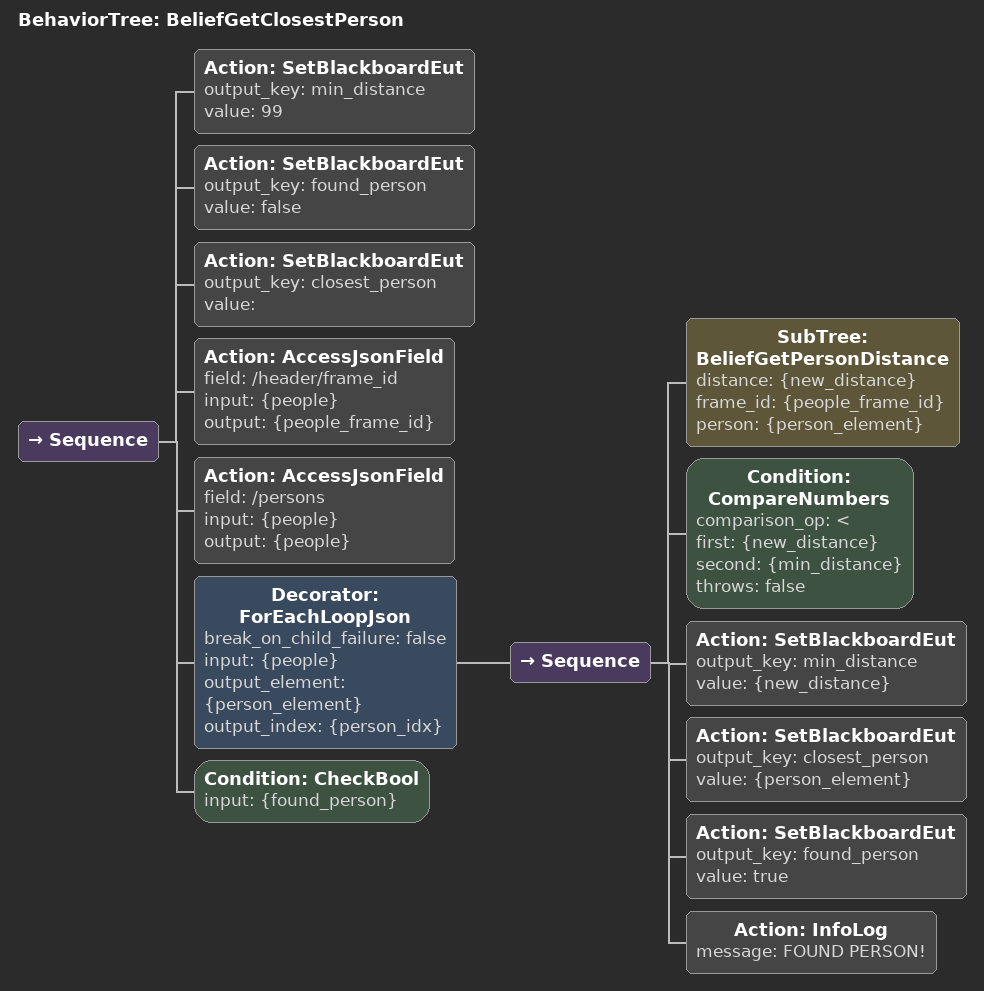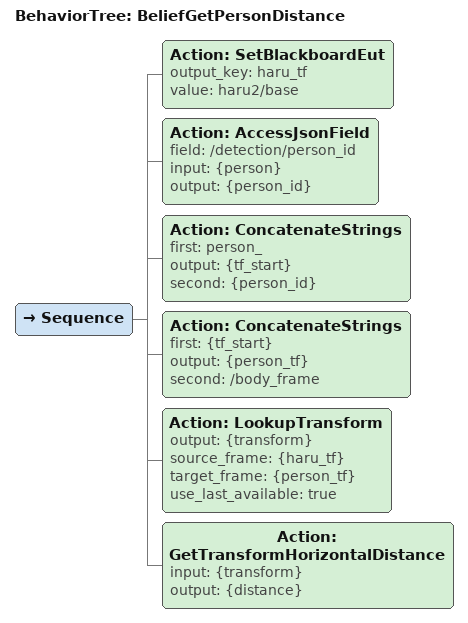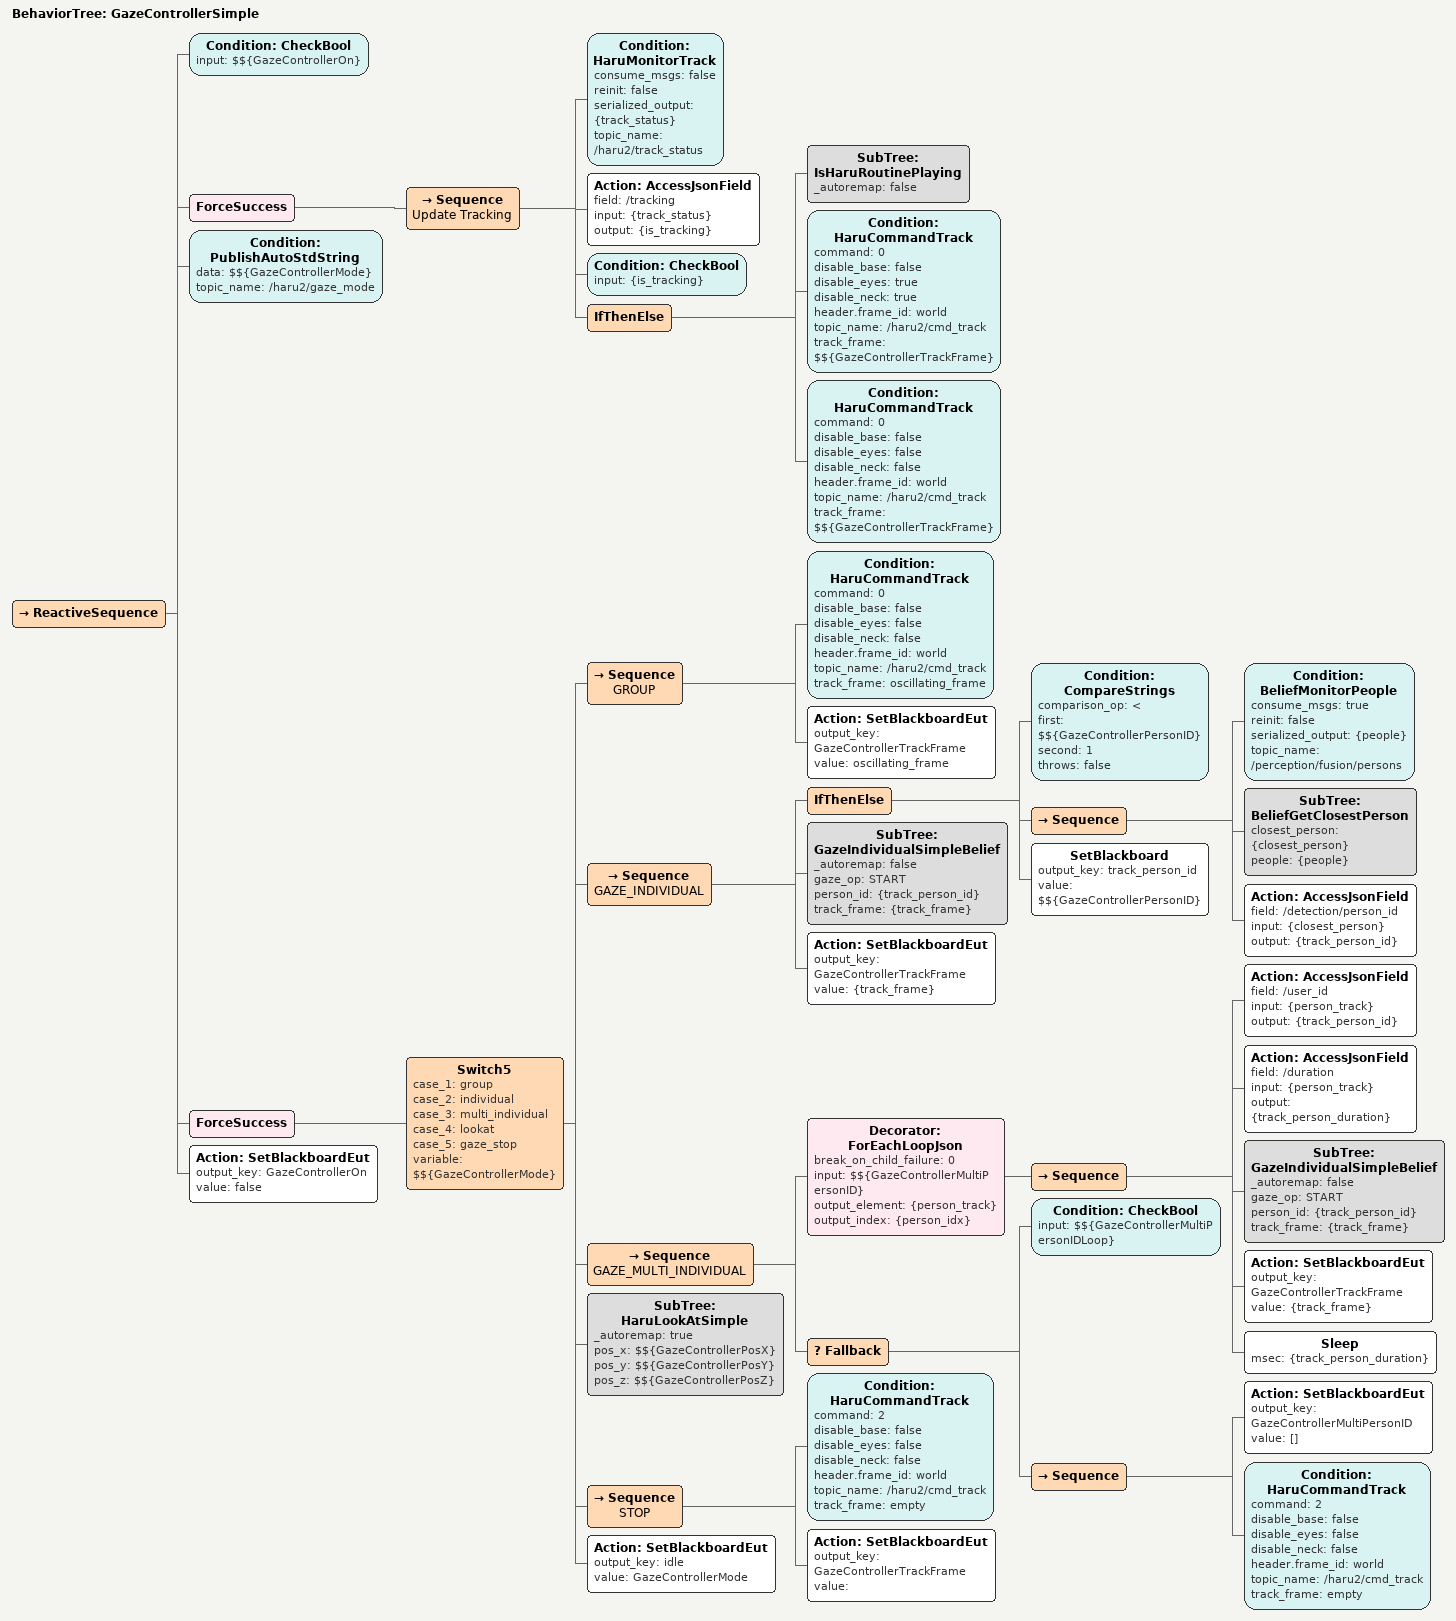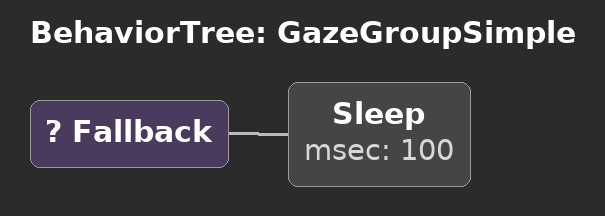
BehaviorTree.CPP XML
<BehaviorTree ID="BeliefGetClosestPerson">
    <Sequence>
        <Action ID="SetBlackboardEut" output_key="min_distance" value="99"/>
        <Action ID="SetBlackboardEut" output_key="found_person" value="false"/>
        <Action ID="SetBlackboardEut" output_key="closest_person" value=""/>
        <Action ID="AccessJsonField" field="/header/frame_id" input="{people}" output="{people_frame_id}"/>
        <Action ID="AccessJsonField" field="/persons" input="{people}" output="{people}"/>
        <Decorator ID="ForEachLoopJson" break_on_child_failure="false" input="{people}" output_element="{person_element}" output_index="{person_idx}">
            <Sequence>
                <SubTree ID="BeliefGetPersonDistance" distance="{new_distance}" frame_id="{people_frame_id}" person="{person_element}"/>
                <Condition ID="CompareNumbers" comparison_op="&lt;" first="{new_distance}" second="{min_distance}" throws="false"/>
                <Action ID="SetBlackboardEut" output_key="min_distance" value="{new_distance}"/>
                <Action ID="SetBlackboardEut" output_key="closest_person" value="{person_element}"/>
                <Action ID="SetBlackboardEut" output_key="found_person" value="true"/>
                <Action ID="InfoLog" message="FOUND PERSON!"/>
            </Sequence>
        </Decorator>
        <Condition ID="CheckBool" input="{found_person}"/>
    </Sequence>
</BehaviorTree>

<BehaviorTree ID="BeliefGetPersonDistance">
    <Sequence>
        <Action ID="SetBlackboardEut" output_key="haru_tf" value="haru2/base"/>
        <Action ID="AccessJsonField" field="/detection/person_id" input="{person}" output="{person_id}"/>
        <Action ID="ConcatenateStrings" first="person_" output="{tf_start}" second="{person_id}"/>
        <Action ID="ConcatenateStrings" first="{tf_start}" output="{person_tf}" second="/body_frame"/>
        <Action ID="LookupTransform" output="{transform}" source_frame="{haru_tf}" target_frame="{person_tf}" use_last_available="true"/>
        <Action ID="GetTransformHorizontalDistance" input="{transform}" output="{distance}"/>
    </Sequence>
</BehaviorTree>

<BehaviorTree ID="GazeControllerSimple">
    <ReactiveSequence>
        <Condition ID="CheckBool" input="$${GazeControllerOn}"/>
        <ForceSuccess>
            <Sequence name="Update Tracking">
                <Condition ID="HaruMonitorTrack" consume_msgs="false" reinit="false" serialized_output="{track_status}" topic_name="/haru2/track_status"/>
                <Action ID="AccessJsonField" field="/tracking" input="{track_status}" output="{is_tracking}"/>
                <Condition ID="CheckBool" input="{is_tracking}"/>
                <IfThenElse>
                    <SubTree ID="IsHaruRoutinePlaying" _autoremap="false"/>
                    <Condition ID="HaruCommandTrack" command="0" disable_base="false" disable_eyes="true" disable_neck="true" header.frame_id="world" topic_name="/haru2/cmd_track" track_frame="$${GazeControllerTrackFrame}"/>
                    <Condition ID="HaruCommandTrack" command="0" disable_base="false" disable_eyes="false" disable_neck="false" header.frame_id="world" topic_name="/haru2/cmd_track" track_frame="$${GazeControllerTrackFrame}"/>
                </IfThenElse>
            </Sequence>
        </ForceSuccess>
        <Condition ID="PublishAutoStdString" data="$${GazeControllerMode}" topic_name="/haru2/gaze_mode"/>
        <ForceSuccess>
            <Switch5 case_1="group" case_2="individual" case_3="multi_individual" case_4="lookat" case_5="gaze_stop" variable="$${GazeControllerMode}">
                <Sequence name="GROUP">
                    <Condition ID="HaruCommandTrack" command="0" disable_base="false" disable_eyes="false" disable_neck="false" header.frame_id="world" topic_name="/haru2/cmd_track" track_frame="oscillating_frame"/>
                    <Action ID="SetBlackboardEut" output_key="GazeControllerTrackFrame" value="oscillating_frame"/>
                </Sequence>
                <Sequence name="GAZE_INDIVIDUAL">
                    <IfThenElse>
                        <Condition ID="CompareStrings" comparison_op="&lt;" first="$${GazeControllerPersonID}" second="1" throws="false"/>
                        <Sequence>
                            <Condition ID="BeliefMonitorPeople" consume_msgs="true" reinit="false" serialized_output="{people}" topic_name="/perception/fusion/persons"/>
                            <SubTree ID="BeliefGetClosestPerson" closest_person="{closest_person}" people="{people}"/>
                            <Action ID="AccessJsonField" field="/detection/person_id" input="{closest_person}" output="{track_person_id}"/>
                        </Sequence>
                        <SetBlackboard output_key="track_person_id" value="$${GazeControllerPersonID}"/>
                    </IfThenElse>
                    <SubTree ID="GazeIndividualSimpleBelief" _autoremap="false" gaze_op="START" person_id="{track_person_id}" track_frame="{track_frame}"/>
                    <Action ID="SetBlackboardEut" output_key="GazeControllerTrackFrame" value="{track_frame}"/>
                </Sequence>
                <Sequence name="GAZE_MULTI_INDIVIDUAL">
                    <Decorator ID="ForEachLoopJson" break_on_child_failure="0" input="$${GazeControllerMultiPersonID}" output_element="{person_track}" output_index="{person_idx}">
                        <Sequence>
                            <Action ID="AccessJsonField" field="/user_id" input="{person_track}" output="{track_person_id}"/>
                            <Action ID="AccessJsonField" field="/duration" input="{person_track}" output="{track_person_duration}"/>
                            <SubTree ID="GazeIndividualSimpleBelief" _autoremap="false" gaze_op="START" person_id="{track_person_id}" track_frame="{track_frame}"/>
                            <Action ID="SetBlackboardEut" output_key="GazeControllerTrackFrame" value="{track_frame}"/>
                            <Sleep msec="{track_person_duration}"/>
                        </Sequence>
                    </Decorator>
                    <Fallback>
                        <Condition ID="CheckBool" input="$${GazeControllerMultiPersonIDLoop}"/>
                        <Sequence>
                            <Action ID="SetBlackboardEut" output_key="GazeControllerMultiPersonID" value="[]"/>
                            <Condition ID="HaruCommandTrack" command="2" disable_base="false" disable_eyes="false" disable_neck="false" header.frame_id="world" topic_name="/haru2/cmd_track" track_frame="empty"/>
                        </Sequence>
                    </Fallback>
                </Sequence>
                <SubTree ID="HaruLookAtSimple" _autoremap="true" pos_x="$${GazeControllerPosX}" pos_y="$${GazeControllerPosY}" pos_z="$${GazeControllerPosZ}"/>
                <Sequence name="STOP">
                    <Condition ID="HaruCommandTrack" command="2" disable_base="false" disable_eyes="false" disable_neck="false" header.frame_id="world" topic_name="/haru2/cmd_track" track_frame="empty"/>
                    <Action ID="SetBlackboardEut" output_key="GazeControllerTrackFrame" value=""/>
                </Sequence>
                <Action ID="SetBlackboardEut" output_key="idle" value="GazeControllerMode"/>
            </Switch5>
        </ForceSuccess>
        <Action ID="SetBlackboardEut" output_key="GazeControllerOn" value="false"/>
    </ReactiveSequence>
</BehaviorTree>

<BehaviorTree ID="GazeGroupSimple">
    <Fallback>
        <Sleep msec="100"/>
    </Fallback>
</BehaviorTree>
